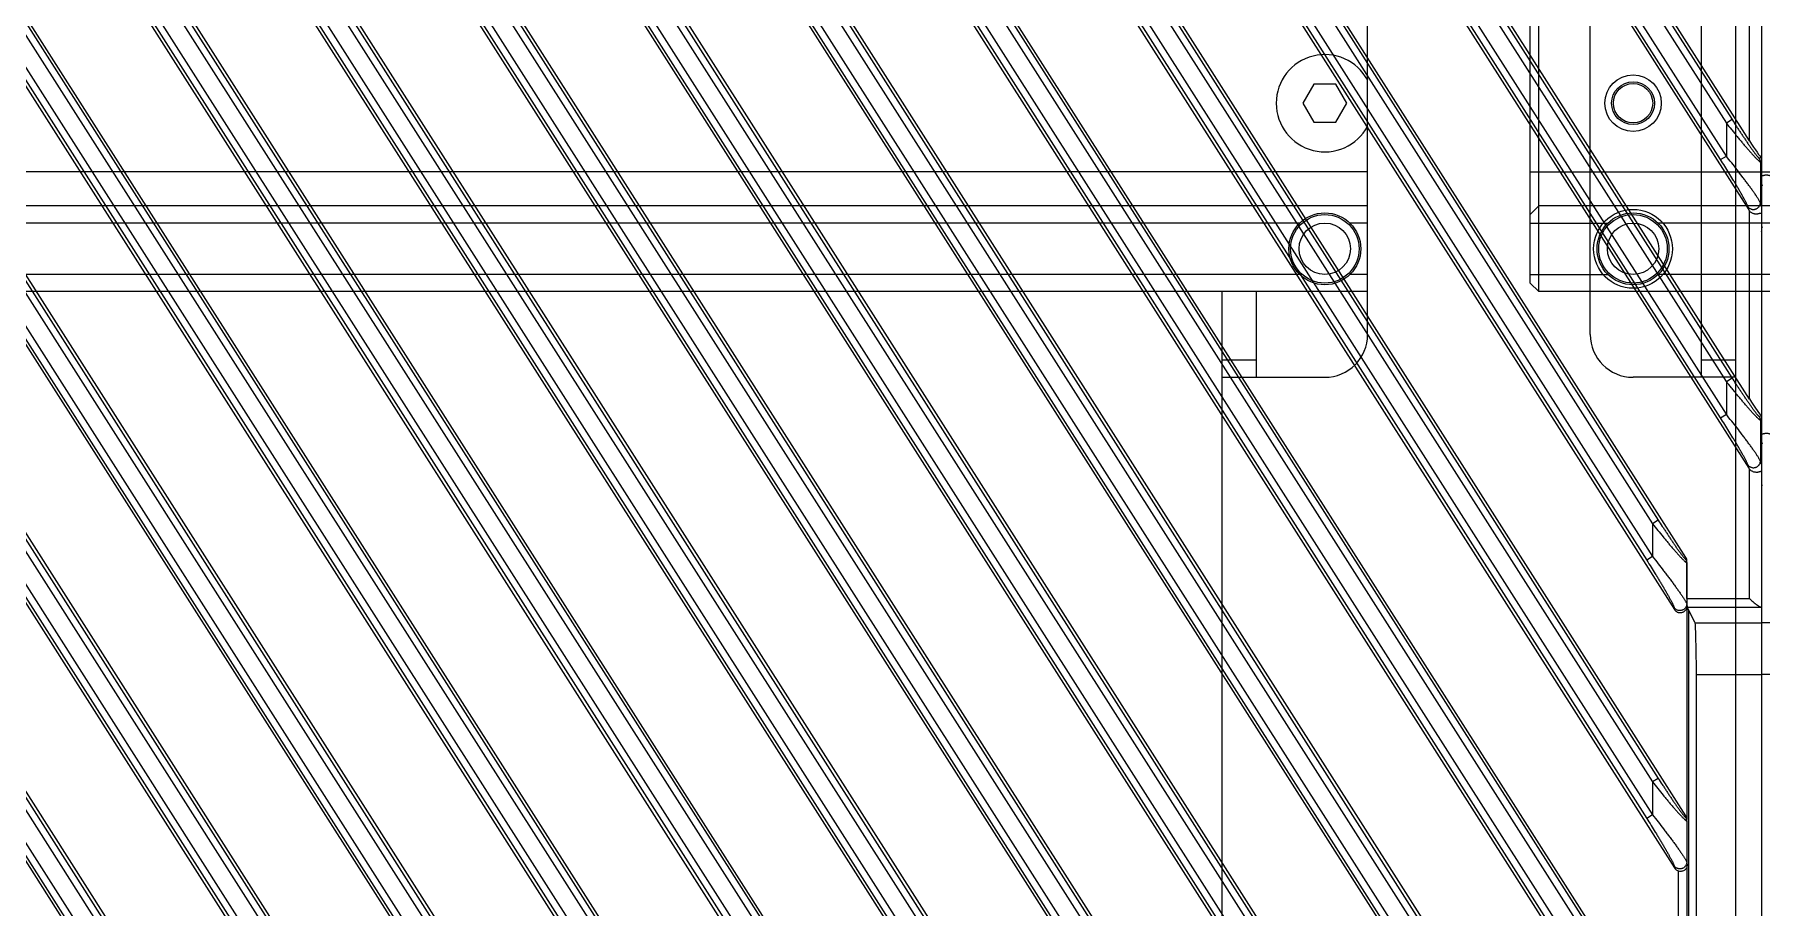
# Model space of a CAD drawing. Header units: millimetres. Extents: x 562 to 17351, y 2396 to 6995.
# Drawn here: x 12638 to 12738.8, y 5428.8 to 5479.7 of the extents above; entities that cross this region are included whole.
import ezdxf

# ---------------------------------------------------------------- set-up
doc = ezdxf.new("R2010")
doc.units = ezdxf.units.MM
doc.layers.add('02___PRT_ALL_AXES', color=7, linetype='Continuous')

# ---------------------------------------------------------------- blocks, each defined once
blk = doc.blocks.new('DTGCNV')
at = {"color": 7, "linetype": 'Continuous'}
for p, q in [((12716.62, 5010.2), (12716.62, 4673.2)), ((13136.22, 5009.5), (13315.88, 4727.48)), ((13315.92, 4731.52), (13138.83, 5009.5)), ((13145.82, 5009.5), (13315.88, 4742.55)), ((13315.92, 4746.59), (13148.43, 5009.5)), ((13155.43, 5009.5), (13315.88, 4757.63)), ((13311.78, 4768.16), (13158.03, 5009.5)), ((13165.03, 5009.5), (13311.54, 4779.53)), ((13311.78, 4783.23), (13167.64, 5009.5)), ((13174.63, 5009.5), (13311.54, 4794.6)), ((13241.86, 5009.5), (13311.54, 4900.13)), ((13312.21, 4903.17), (13244.47, 5009.5)), ((13251.47, 5009.5), (13315.88, 4908.38)), ((13315.92, 4912.42), (13254.07, 5009.5)), ((13316.62, 5010.2), (13316.62, 4672.7)), ((13314.23, 4730.42), (13137.44, 5007.93)), ((13314.57, 4730.63), (13137.77, 5008.15)), ((13314.57, 4732.55), (13138.99, 5008.15)), ((13314.9, 4732.76), (13139.33, 5008.36)), ((13314.23, 4745.49), (13147.04, 5007.93)), ((13314.57, 4745.71), (13147.38, 5008.15)), ((13314.57, 4747.62), (13148.6, 5008.15)), ((13314.9, 4747.84), (13148.93, 5008.36)), ((13314.23, 4760.57), (13156.64, 5007.93)), ((13314.57, 4760.78), (13156.98, 5008.15)), ((13314.57, 4762.7), (13158.2, 5008.15)), ((13314.9, 4762.91), (13158.54, 5008.36)), ((13166.25, 5007.93), (13309.92, 4782.41)), ((13166.58, 5008.15), (13310.26, 4782.62)), ((13167.8, 5008.15), (13310.26, 4784.54)), ((13168.14, 5008.36), (13310.59, 4784.75)), ((13175.85, 5007.93), (13309.92, 4797.49)), ((13176.19, 5008.15), (13310.26, 4797.7)), ((13177.41, 5008.15), (13310.26, 4799.62)), ((13177.74, 5008.36), (13310.59, 4799.83)), ((13243.08, 5007.93), (13309.92, 4903.01)), ((13243.42, 5008.15), (13310.26, 4903.23)), ((13244.64, 5008.15), (13310.26, 4905.14)), ((13244.97, 5008.36), (13310.59, 4905.36)), ((13314.23, 4911.32), (13252.68, 5007.93)), ((13314.57, 4911.54), (13253.02, 5008.15)), ((13314.57, 4913.45), (13254.24, 5008.15)), ((13314.9, 4913.67), (13254.58, 5008.36)), ((13311.78, 4798.31), (13179.88, 5005.36)), ((13186.95, 5005.24), (13312.75, 4807.77)), ((13315.27, 4807.91), (13189.48, 5005.36)), ((13196.56, 5005.24), (13315.88, 4817.93)), ((13315.92, 4821.97), (13199.08, 5005.36)), ((13206.16, 5005.24), (13315.88, 4833)), ((13315.92, 4837.04), (13208.69, 5005.36)), ((13215.76, 5005.24), (13315.88, 4848.08)), ((13315.92, 4852.12), (13218.29, 5005.36)), ((13225.37, 5005.24), (13311.54, 4869.98)), ((13311.78, 4873.69), (13227.9, 5005.36)), ((13234.97, 5005.24), (13311.54, 4885.06)), ((13312.21, 4888.1), (13238.09, 5004.43)), ((13188.2, 5003.62), (13312.12, 4809.11)), ((13188.54, 5003.84), (13312.45, 4809.33)), ((13313.67, 4809.33), (13189.76, 5003.84)), ((13314.01, 4809.54), (13190.09, 5004.05)), ((13314.23, 4820.87), (13197.81, 5003.62)), ((13314.57, 4821.09), (13198.14, 5003.84)), ((13314.57, 4823), (13199.36, 5003.84)), ((13314.9, 4823.22), (13199.7, 5004.05)), ((13314.23, 4835.95), (13207.41, 5003.62)), ((13314.57, 4836.16), (13207.75, 5003.84)), ((13314.57, 4838.08), (13208.97, 5003.84)), ((13314.9, 4838.29), (13209.3, 5004.05)), ((13314.23, 4851.02), (13217.01, 5003.62)), ((13314.57, 4851.24), (13217.35, 5003.84)), ((13314.57, 4853.15), (13218.57, 5003.84)), ((13314.9, 4853.37), (13218.91, 5004.05)), ((13226.62, 5003.62), (13309.92, 4872.86)), ((13226.95, 5003.84), (13310.26, 4873.08)), ((13228.17, 5003.84), (13310.26, 4874.99)), ((13228.51, 5004.05), (13310.59, 4875.21)), ((13236.22, 5003.62), (13309.92, 4887.94)), ((13236.56, 5003.84), (13310.26, 4888.15)), ((13237.78, 5003.84), (13310.26, 4890.07)), ((13238.11, 5004.05), (13310.59, 4890.28)), ((13314.23, 4926.4), (13280.85, 4978.79)), ((13280.88, 4978.4), (13315.88, 4923.46)), ((13314.57, 4926.61), (13281.19, 4979.01)), ((13283.14, 4977.86), (13314.57, 4928.53)), ((13283.48, 4978.07), (13314.9, 4928.74)), ((13315.92, 4927.5), (13283.86, 4977.82)), ((13315.92, 4927.5), (13315.92, 4938.49)), ((13314.9, 4928.74), (13314.57, 4928.53)), ((13314.57, 4928.53), (13314.57, 4926.61)), ((13314.23, 4926.4), (13314.57, 4926.61)), ((13316.61, 4926.51), (13316.5, 4926.48)), ((13316.56, 4926.27), (13316.62, 4926.28)), ((13316.56, 4926.27), (13316.56, 4923.87)), ((12716.68, 4924.85), (12716.62, 4925.05)), ((13316.62, 4923.67), (13316.56, 4923.87)), ((13315.88, 4923.46), (13315.82, 4923.66)), ((13315.92, 4912.42), (13315.92, 4923.41)), ((12716.68, 4922.46), (12716.62, 4922.44)), ((13314.57, 4913.45), (13314.9, 4913.67)), ((13314.57, 4913.45), (13314.57, 4911.54)), ((13314.23, 4911.32), (13314.57, 4911.54)), ((13316.61, 4911.44), (13316.5, 4911.4)), ((13316.62, 4911.21), (13316.56, 4911.19)), ((13316.56, 4911.19), (13316.56, 4908.8)), ((12716.68, 4909.78), (12716.62, 4909.98)), ((13316.62, 4908.6), (13316.56, 4908.8)), ((13315.88, 4908.38), (13315.82, 4908.58)), ((13315.92, 4900.77), (13315.92, 4908.33)), ((12716.68, 4907.38), (12716.62, 4907.37)), ((13310.59, 4905.36), (13310.26, 4905.14)), ((13310.26, 4905.14), (13310.26, 4903.23)), ((13310.26, 4903.23), (13309.92, 4903.01)), ((13312.19, 4903.1), (13312.21, 4903.17)), ((13312.26, 4902.89), (13312.27, 4902.95)), ((13312.26, 4902.89), (13312.26, 4900.46)), ((13312.27, 4900.77), (13312.27, 4902.95)), ((13312.27, 4900.77), (13315.92, 4900.77)), ((13311.52, 4900.25), (13311.54, 4900.13)), ((13312.26, 4900.46), (13312.27, 4900.35)), ((13312.27, 4900.35), (13312.27, 4900.3)), ((13312.27, 4900.3), (13312.27, 4887.88)), ((13312.28, 4900.27), (13316.58, 4900.27)), ((13312.75, 4899.35), (13312.28, 4900.27)), ((13312.37, 4860.8), (13312.37, 4900.1)), ((12720.49, 4899.35), (12716.62, 4899.35)), ((13312.75, 4899.35), (13316.62, 4899.35)), ((12720.42, 4896.35), (12716.62, 4896.35)), ((13312.82, 4896.35), (13316.62, 4896.35)), ((13312.82, 4864.54), (13312.82, 4896.35)), ((13310.59, 4890.28), (13310.26, 4890.07)), ((13310.26, 4890.07), (13310.26, 4888.15)), ((13310.26, 4888.15), (13309.92, 4887.94)), ((13312.19, 4888.02), (13312.21, 4888.1)), ((13312.26, 4887.81), (13312.27, 4887.88)), ((13312.26, 4887.81), (13312.26, 4885.39)), ((13311.52, 4885.17), (13311.54, 4885.06)), ((13311.78, 4873.69), (13311.78, 4884.88)), ((13312.26, 4885.39), (13312.28, 4885.18)), ((13312.28, 4872.86), (13312.28, 4885.18))]:
    blk.add_line(p, q, dxfattribs=at)
for centre, radius, start, end in [((13316.16, 4926.26), 0.402, 0.1282, 32.3718), ((13316.16, 4911.19), 0.402, 0.1282, 32.3718), ((13311.86, 4902.88), 0.396, 0.208, 32.9741), ((13311.86, 4887.81), 0.396, 0.208, 32.9741)]:
    blk.add_arc(centre, radius, start, end, dxfattribs=at)
for centre, major_axis, ratio, start_param, end_param in [((13315.92, 4927.61), (-0.7, 1.1), 0.046753, -4.638574, -3.259594), ((13316.22, 4923.68), (-0.117, 0.402), 0.954439, -4.415997, -4.276035), ((13315.92, 4912.54), (-0.7, 1.1), 0.046753, -4.638574, -3.259594), ((13316.22, 4908.61), (-0.117, 0.402), 0.954439, -4.415997, -4.276035), ((13311.87, 4902.95), (0.085, 0.394), 0.992337, -1.357318, -0.787827), ((13312.28, 4900.77), (0, 0.5), 0.026186, -4.712389, -3.193953), ((12717.32, 4900.26), (0.7, 0), 0.052408, 2.812592, 3.141593), ((13315.92, 4900.26), (0.7, 0), 0.052408, 0, 0.329), ((13312.74, 4896.35), (0, 3), 0.026186, -1.570796, -0.05236), ((13311.87, 4887.88), (0.085, 0.394), 0.992337, -1.357318, -0.787827), ((13311.87, 4885.28), (-0.052, 0.405), 0.97951, -4.264838, -3.490965)]:
    blk.add_ellipse(centre, major_axis=major_axis, ratio=ratio, start_param=start_param, end_param=end_param, dxfattribs=at)
for points, knots in [([(13314.57, 4928.53), (13314.67, 4928.4), (13314.82, 4928.22), (13315.02, 4927.97), (13315.17, 4927.79), (13315.32, 4927.6), (13315.47, 4927.43), (13315.61, 4927.25), (13315.76, 4927.09), (13315.89, 4926.93), (13316.03, 4926.78), (13316.13, 4926.66), (13316.22, 4926.57), (13316.27, 4926.51), (13316.33, 4926.46), (13316.38, 4926.41), (13316.42, 4926.36), (13316.46, 4926.33), (13316.49, 4926.3), (13316.51, 4926.29), (13316.52, 4926.28), (13316.53, 4926.27), (13316.54, 4926.27), (13316.55, 4926.26), (13316.56, 4926.26), (13316.56, 4926.27)], [0, 0, 0, 0, 0.159125, 0.238223, 0.316727, 0.394381, 0.470878, 0.545834, 0.61877, 0.689065, 0.755896, 0.818173, 0.847169, 0.874456, 0.899785, 0.922889, 0.943475, 0.96125, 0.975933, 0.982041, 0.987297, 0.991693, 0.995234, 0.997964, 1, 1, 1, 1]), ([(13314.9, 4928.74), (13314.98, 4928.62), (13315.09, 4928.45), (13315.25, 4928.21), (13315.36, 4928.03), (13315.48, 4927.86), (13315.59, 4927.69), (13315.71, 4927.52), (13315.82, 4927.35), (13315.93, 4927.19), (13316.04, 4927.04), (13316.12, 4926.92), (13316.19, 4926.83), (13316.24, 4926.76), (13316.29, 4926.7), (13316.33, 4926.65), (13316.37, 4926.6), (13316.4, 4926.56), (13316.42, 4926.54), (13316.44, 4926.52), (13316.45, 4926.51), (13316.46, 4926.5), (13316.47, 4926.49), (13316.48, 4926.48), (13316.49, 4926.48), (13316.49, 4926.48), (13316.5, 4926.48), (13316.5, 4926.48)], [0, 0, 0, 0, 0.153079, 0.229318, 0.305164, 0.380451, 0.454965, 0.528436, 0.600519, 0.670738, 0.738434, 0.802663, 0.833068, 0.862042, 0.889307, 0.914531, 0.937321, 0.957232, 0.96596, 0.973791, 0.980669, 0.986547, 0.991394, 0.995199, 0.996723, 0.998012, 1, 1, 1, 1]), ([(13315.82, 4923.66), (13315.82, 4923.67), (13315.82, 4923.68), (13315.81, 4923.71), (13315.79, 4923.75), (13315.77, 4923.8), (13315.74, 4923.86), (13315.7, 4923.93), (13315.65, 4924.03), (13315.58, 4924.16), (13315.49, 4924.33), (13315.39, 4924.5), (13315.29, 4924.68), (13315.18, 4924.86), (13315.07, 4925.05), (13314.91, 4925.3), (13314.72, 4925.62), (13314.48, 4926.01), (13314.31, 4926.27), (13314.23, 4926.4)], [0, 0, 0, 0, 0.005901, 0.012735, 0.028952, 0.048163, 0.069902, 0.093761, 0.1194, 0.174923, 0.234768, 0.297789, 0.363198, 0.430435, 0.499095, 0.568871, 0.710853, 0.85493, 1, 1, 1, 1]), ([(13316.56, 4923.87), (13316.56, 4923.88), (13316.55, 4923.89), (13316.54, 4923.92), (13316.52, 4923.95), (13316.49, 4924), (13316.46, 4924.06), (13316.42, 4924.12), (13316.36, 4924.21), (13316.28, 4924.34), (13316.17, 4924.5), (13316.05, 4924.67), (13315.92, 4924.85), (13315.78, 4925.03), (13315.64, 4925.22), (13315.45, 4925.48), (13315.19, 4925.81), (13314.88, 4926.21), (13314.67, 4926.48), (13314.57, 4926.61)], [0, 0, 0, 0, 0.00509, 0.010986, 0.025069, 0.041978, 0.061422, 0.083117, 0.106791, 0.15915, 0.216898, 0.278823, 0.34401, 0.411766, 0.481566, 0.552988, 0.699417, 0.848964, 1, 1, 1, 1]), ([(13316.62, 4926.51), (13316.62, 4926.51), (13316.62, 4926.51), (13316.62, 4926.51), (13316.62, 4926.51), (13316.61, 4926.51), (13316.61, 4926.51), (13316.61, 4926.51), (13316.61, 4926.51), (13316.61, 4926.51), (13316.61, 4926.51)], [0, 0, 0, 0, 0.134296, 0.239838, 0.325336, 0.408088, 0.50825, 0.637794, 0.80127, 1, 1, 1, 1]), ([(12717.32, 4925.31), (12717.3, 4925.33), (12717.27, 4925.37), (12717.21, 4925.41), (12717.15, 4925.44), (12717.08, 4925.47), (12717.02, 4925.48), (12716.95, 4925.49), (12716.89, 4925.49), (12716.84, 4925.49), (12716.8, 4925.48), (12716.77, 4925.47), (12716.74, 4925.46), (12716.71, 4925.46), (12716.69, 4925.45), (12716.68, 4925.45), (12716.66, 4925.44), (12716.65, 4925.44), (12716.64, 4925.44), (12716.63, 4925.44), (12716.63, 4925.45), (12716.62, 4925.46), (12716.62, 4925.47), (12716.62, 4925.48), (12716.62, 4925.48)], [0, 0, 0, 0, 0.092092, 0.18383, 0.274482, 0.363041, 0.448376, 0.529457, 0.605459, 0.675766, 0.739913, 0.769539, 0.797439, 0.847676, 0.869774, 0.889641, 0.907107, 0.922074, 0.934647, 0.945489, 0.956057, 0.968087, 0.982675, 1, 1, 1, 1]), ([(13315.82, 4923.66), (13315.84, 4923.64), (13315.86, 4923.61), (13315.91, 4923.57), (13315.96, 4923.54), (13316.02, 4923.51), (13316.08, 4923.49), (13316.14, 4923.49), (13316.21, 4923.49), (13316.27, 4923.51), (13316.33, 4923.53), (13316.38, 4923.56), (13316.43, 4923.6), (13316.48, 4923.64), (13316.51, 4923.7), (13316.54, 4923.75), (13316.55, 4923.81), (13316.56, 4923.85), (13316.56, 4923.87)], [0, 0, 0, 0, 0.061114, 0.122614, 0.184534, 0.246921, 0.309743, 0.372937, 0.436398, 0.5, 0.563602, 0.627063, 0.690257, 0.753079, 0.815466, 0.877386, 0.938886, 1, 1, 1, 1]), ([(13315.92, 4923.41), (13315.93, 4923.39), (13315.97, 4923.36), (13316.03, 4923.31), (13316.09, 4923.28), (13316.15, 4923.26), (13316.22, 4923.24), (13316.28, 4923.23), (13316.34, 4923.23), (13316.4, 4923.24), (13316.44, 4923.25), (13316.47, 4923.25), (13316.5, 4923.26), (13316.52, 4923.27), (13316.55, 4923.27), (13316.56, 4923.28), (13316.57, 4923.28), (13316.59, 4923.28), (13316.6, 4923.28), (13316.6, 4923.28), (13316.61, 4923.27), (13316.62, 4923.27), (13316.62, 4923.25), (13316.62, 4923.25), (13316.62, 4923.24)], [0, 0, 0, 0, 0.092092, 0.18383, 0.274482, 0.363041, 0.448376, 0.529457, 0.605459, 0.675766, 0.739913, 0.769539, 0.797439, 0.847676, 0.869774, 0.889641, 0.907107, 0.922074, 0.934647, 0.945489, 0.956057, 0.968087, 0.982675, 1, 1, 1, 1]), ([(12716.62, 4922.21), (12716.62, 4922.21), (12716.62, 4922.21), (12716.62, 4922.22), (12716.62, 4922.22), (12716.62, 4922.22), (12716.62, 4922.22), (12716.63, 4922.22), (12716.63, 4922.22), (12716.63, 4922.21), (12716.63, 4922.21)], [0, 0, 0, 0, 0.134296, 0.239838, 0.325336, 0.408088, 0.50825, 0.637794, 0.80127, 1, 1, 1, 1]), ([(13316.5, 4911.4), (13316.5, 4911.4), (13316.49, 4911.4), (13316.49, 4911.4), (13316.48, 4911.41), (13316.47, 4911.41), (13316.46, 4911.42), (13316.45, 4911.43), (13316.44, 4911.45), (13316.42, 4911.46), (13316.4, 4911.49), (13316.37, 4911.52), (13316.33, 4911.57), (13316.29, 4911.63), (13316.24, 4911.69), (13316.19, 4911.75), (13316.12, 4911.84), (13316.04, 4911.96), (13315.93, 4912.12), (13315.82, 4912.28), (13315.71, 4912.44), (13315.59, 4912.61), (13315.48, 4912.78), (13315.36, 4912.96), (13315.25, 4913.13), (13315.09, 4913.37), (13314.98, 4913.55), (13314.9, 4913.67)], [0, 0, 0, 0, 0.001988, 0.003277, 0.004801, 0.008605, 0.013451, 0.019328, 0.026206, 0.034036, 0.042764, 0.062675, 0.085465, 0.110691, 0.137955, 0.166932, 0.197336, 0.261568, 0.329268, 0.399486, 0.471568, 0.545042, 0.619552, 0.694837, 0.77068, 0.84692, 1, 1, 1, 1]), ([(13316.56, 4911.19), (13316.56, 4911.19), (13316.55, 4911.19), (13316.54, 4911.19), (13316.53, 4911.2), (13316.52, 4911.2), (13316.51, 4911.21), (13316.49, 4911.23), (13316.46, 4911.25), (13316.42, 4911.29), (13316.38, 4911.33), (13316.33, 4911.38), (13316.27, 4911.44), (13316.22, 4911.5), (13316.13, 4911.58), (13316.03, 4911.7), (13315.89, 4911.85), (13315.76, 4912.01), (13315.61, 4912.18), (13315.47, 4912.35), (13315.32, 4912.53), (13315.17, 4912.71), (13315.02, 4912.89), (13314.82, 4913.14), (13314.67, 4913.33), (13314.57, 4913.45)], [0, 0, 0, 0, 0.002036, 0.004765, 0.008306, 0.012701, 0.017956, 0.024063, 0.038745, 0.05652, 0.077106, 0.100208, 0.125538, 0.152825, 0.181822, 0.244102, 0.310933, 0.381227, 0.454167, 0.529124, 0.605619, 0.683271, 0.76177, 0.840872, 1, 1, 1, 1]), ([(13315.82, 4908.58), (13315.82, 4908.59), (13315.82, 4908.6), (13315.81, 4908.63), (13315.79, 4908.67), (13315.77, 4908.73), (13315.74, 4908.79), (13315.7, 4908.86), (13315.65, 4908.96), (13315.58, 4909.09), (13315.49, 4909.25), (13315.39, 4909.42), (13315.29, 4909.6), (13315.18, 4909.79), (13315.07, 4909.97), (13314.91, 4910.23), (13314.72, 4910.55), (13314.48, 4910.94), (13314.31, 4911.19), (13314.23, 4911.32)], [0, 0, 0, 0, 0.005901, 0.012735, 0.028952, 0.048163, 0.069902, 0.093761, 0.1194, 0.174923, 0.234768, 0.297789, 0.363198, 0.430435, 0.499095, 0.568871, 0.710853, 0.85493, 1, 1, 1, 1]), ([(13316.56, 4908.8), (13316.56, 4908.8), (13316.55, 4908.81), (13316.54, 4908.84), (13316.52, 4908.88), (13316.49, 4908.93), (13316.46, 4908.98), (13316.42, 4909.05), (13316.36, 4909.14), (13316.28, 4909.26), (13316.17, 4909.42), (13316.05, 4909.6), (13315.92, 4909.77), (13315.78, 4909.96), (13315.64, 4910.15), (13315.45, 4910.41), (13315.19, 4910.74), (13314.88, 4911.14), (13314.67, 4911.4), (13314.57, 4911.54)], [0, 0, 0, 0, 0.00509, 0.010986, 0.025069, 0.041978, 0.061422, 0.083117, 0.106791, 0.15915, 0.216898, 0.278823, 0.34401, 0.411766, 0.481566, 0.552988, 0.699417, 0.848964, 1, 1, 1, 1]), ([(13316.62, 4911.44), (13316.62, 4911.44), (13316.62, 4911.43), (13316.62, 4911.43), (13316.62, 4911.43), (13316.61, 4911.43), (13316.61, 4911.43), (13316.61, 4911.43), (13316.61, 4911.43), (13316.61, 4911.43), (13316.61, 4911.44)], [0, 0, 0, 0, 0.134296, 0.239838, 0.325336, 0.408088, 0.50825, 0.637794, 0.80127, 1, 1, 1, 1]), ([(12717.32, 4910.24), (12717.3, 4910.26), (12717.27, 4910.29), (12717.21, 4910.33), (12717.15, 4910.37), (12717.08, 4910.39), (12717.02, 4910.41), (12716.95, 4910.41), (12716.89, 4910.41), (12716.84, 4910.41), (12716.8, 4910.4), (12716.77, 4910.4), (12716.74, 4910.39), (12716.71, 4910.38), (12716.69, 4910.37), (12716.68, 4910.37), (12716.66, 4910.37), (12716.65, 4910.37), (12716.64, 4910.37), (12716.63, 4910.37), (12716.63, 4910.37), (12716.62, 4910.38), (12716.62, 4910.39), (12716.62, 4910.4), (12716.62, 4910.41)], [0, 0, 0, 0, 0.092092, 0.18383, 0.274482, 0.363041, 0.448376, 0.529457, 0.605459, 0.675766, 0.739913, 0.769539, 0.797439, 0.847676, 0.869774, 0.889641, 0.907107, 0.922074, 0.934647, 0.945489, 0.956057, 0.968087, 0.982675, 1, 1, 1, 1]), ([(13315.82, 4908.58), (13315.84, 4908.57), (13315.86, 4908.53), (13315.91, 4908.49), (13315.96, 4908.46), (13316.02, 4908.44), (13316.08, 4908.42), (13316.14, 4908.41), (13316.21, 4908.42), (13316.27, 4908.43), (13316.33, 4908.45), (13316.38, 4908.48), (13316.43, 4908.52), (13316.48, 4908.57), (13316.51, 4908.62), (13316.54, 4908.68), (13316.55, 4908.74), (13316.56, 4908.78), (13316.56, 4908.8)], [0, 0, 0, 0, 0.061114, 0.122614, 0.184534, 0.246921, 0.309743, 0.372937, 0.436398, 0.5, 0.563602, 0.627063, 0.690257, 0.753079, 0.815466, 0.877386, 0.938886, 1, 1, 1, 1]), ([(13315.92, 4908.33), (13315.93, 4908.32), (13315.97, 4908.28), (13316.03, 4908.24), (13316.09, 4908.21), (13316.15, 4908.18), (13316.22, 4908.17), (13316.28, 4908.16), (13316.34, 4908.16), (13316.4, 4908.16), (13316.44, 4908.17), (13316.47, 4908.18), (13316.5, 4908.18), (13316.52, 4908.19), (13316.55, 4908.2), (13316.56, 4908.2), (13316.57, 4908.21), (13316.59, 4908.21), (13316.6, 4908.21), (13316.6, 4908.2), (13316.61, 4908.2), (13316.62, 4908.19), (13316.62, 4908.18), (13316.62, 4908.17), (13316.62, 4908.17)], [0, 0, 0, 0, 0.092092, 0.18383, 0.274482, 0.363041, 0.448376, 0.529457, 0.605459, 0.675766, 0.739913, 0.769539, 0.797439, 0.847676, 0.869774, 0.889641, 0.907107, 0.922074, 0.934647, 0.945489, 0.956057, 0.968087, 0.982675, 1, 1, 1, 1]), ([(12716.62, 4907.14), (12716.62, 4907.14), (12716.62, 4907.14), (12716.62, 4907.14), (12716.62, 4907.14), (12716.62, 4907.14), (12716.62, 4907.14), (12716.63, 4907.14), (12716.63, 4907.14), (12716.63, 4907.14), (12716.63, 4907.14)], [0, 0, 0, 0, 0.134291, 0.239825, 0.325324, 0.40808, 0.508237, 0.637782, 0.801264, 1, 1, 1, 1]), ([(13310.26, 4905.14), (13310.36, 4905.01), (13310.57, 4904.76), (13310.83, 4904.44), (13311.03, 4904.19), (13311.18, 4904.01), (13311.33, 4903.83), (13311.48, 4903.66), (13311.6, 4903.52), (13311.69, 4903.42), (13311.76, 4903.34), (13311.83, 4903.27), (13311.89, 4903.2), (13311.95, 4903.14), (13312, 4903.08), (13312.06, 4903.03), (13312.1, 4902.99), (13312.14, 4902.95), (13312.18, 4902.92), (13312.2, 4902.9), (13312.21, 4902.89), (13312.22, 4902.89), (13312.23, 4902.88), (13312.24, 4902.88), (13312.25, 4902.88), (13312.25, 4902.88), (13312.25, 4902.88), (13312.26, 4902.88), (13312.26, 4902.88), (13312.26, 4902.89)], [0, 0, 0, 0, 0.163599, 0.325517, 0.405208, 0.483611, 0.560291, 0.634699, 0.706102, 0.740385, 0.773533, 0.805367, 0.835691, 0.864271, 0.890851, 0.915138, 0.936821, 0.955575, 0.97109, 0.977548, 0.983108, 0.987753, 0.991491, 0.994362, 0.995508, 0.996494, 0.997369, 0.998198, 1, 1, 1, 1]), ([(13310.59, 4905.36), (13310.67, 4905.23), (13310.79, 4905.05), (13310.95, 4904.81), (13311.07, 4904.63), (13311.18, 4904.45), (13311.3, 4904.27), (13311.42, 4904.1), (13311.53, 4903.93), (13311.63, 4903.79), (13311.7, 4903.69), (13311.76, 4903.61), (13311.81, 4903.53), (13311.86, 4903.46), (13311.92, 4903.4), (13311.96, 4903.33), (13312.01, 4903.27), (13312.05, 4903.22), (13312.09, 4903.18), (13312.12, 4903.15), (13312.14, 4903.13), (13312.15, 4903.11), (13312.16, 4903.1), (13312.17, 4903.1), (13312.18, 4903.09), (13312.18, 4903.09), (13312.19, 4903.09), (13312.19, 4903.09), (13312.19, 4903.09), (13312.19, 4903.1), (13312.19, 4903.1), (13312.19, 4903.1)], [0, 0, 0, 0, 0.15694, 0.235083, 0.312792, 0.389889, 0.466133, 0.541222, 0.614757, 0.686184, 0.720877, 0.754726, 0.78758, 0.819246, 0.849499, 0.878053, 0.90457, 0.928641, 0.949798, 0.96753, 0.974953, 0.981338, 0.986644, 0.990849, 0.993984, 0.99519, 0.9962, 0.997085, 0.997946, 0.99889, 1, 1, 1, 1]), ([(13309.92, 4903.01), (13310.01, 4902.88), (13310.17, 4902.61), (13310.38, 4902.28), (13310.54, 4902.02), (13310.66, 4901.82), (13310.78, 4901.63), (13310.89, 4901.44), (13311, 4901.25), (13311.11, 4901.07), (13311.21, 4900.89), (13311.28, 4900.75), (13311.34, 4900.64), (13311.38, 4900.57), (13311.42, 4900.5), (13311.45, 4900.43), (13311.48, 4900.37), (13311.5, 4900.33), (13311.51, 4900.3), (13311.51, 4900.28), (13311.52, 4900.26), (13311.52, 4900.25), (13311.52, 4900.25)], [0, 0, 0, 0, 0.147854, 0.294636, 0.367264, 0.439153, 0.510088, 0.579799, 0.647935, 0.714028, 0.777425, 0.83718, 0.86528, 0.891898, 0.916748, 0.939475, 0.959663, 0.976821, 0.984101, 0.990427, 0.995741, 1, 1, 1, 1]), ([(13310.26, 4903.23), (13310.37, 4903.09), (13310.58, 4902.81), (13310.85, 4902.47), (13311.06, 4902.2), (13311.21, 4902), (13311.36, 4901.8), (13311.51, 4901.6), (13311.64, 4901.41), (13311.77, 4901.23), (13311.9, 4901.06), (13311.99, 4900.92), (13312.06, 4900.82), (13312.1, 4900.75), (13312.14, 4900.68), (13312.18, 4900.62), (13312.21, 4900.57), (13312.23, 4900.53), (13312.24, 4900.51), (13312.25, 4900.49), (13312.25, 4900.48), (13312.26, 4900.47), (13312.26, 4900.46)], [0, 0, 0, 0, 0.154445, 0.30727, 0.382534, 0.456692, 0.529432, 0.600377, 0.669045, 0.734822, 0.796897, 0.854183, 0.880595, 0.905226, 0.927827, 0.94811, 0.965769, 0.980485, 0.986646, 0.991965, 0.996419, 1, 1, 1, 1]), ([(13315.92, 4900.77), (13315.95, 4900.75), (13316.02, 4900.69), (13316.11, 4900.61), (13316.2, 4900.53), (13316.29, 4900.46), (13316.37, 4900.4), (13316.42, 4900.36), (13316.46, 4900.33), (13316.5, 4900.31), (13316.52, 4900.3), (13316.54, 4900.29), (13316.56, 4900.28), (13316.57, 4900.28), (13316.58, 4900.27), (13316.58, 4900.27)], [0, 0, 0, 0, 0.15268, 0.303625, 0.450751, 0.591571, 0.722639, 0.783067, 0.839077, 0.889751, 0.934068, 0.953529, 0.971042, 0.986537, 1, 1, 1, 1]), ([(13312.26, 4900.46), (13312.26, 4900.44), (13312.25, 4900.4), (13312.24, 4900.34), (13312.21, 4900.28), (13312.18, 4900.23), (13312.13, 4900.18), (13312.08, 4900.14), (13312.03, 4900.11), (13311.97, 4900.09), (13311.91, 4900.07), (13311.84, 4900.07), (13311.78, 4900.08), (13311.72, 4900.09), (13311.66, 4900.12), (13311.61, 4900.15), (13311.56, 4900.2), (13311.53, 4900.23), (13311.52, 4900.25)], [0, 0, 0, 0, 0.061771, 0.123674, 0.185724, 0.247974, 0.310429, 0.373081, 0.435901, 0.498841, 0.561846, 0.62485, 0.687789, 0.750605, 0.813254, 0.8757, 0.937956, 1, 1, 1, 1]), ([(13312.27, 4900.3), (13312.27, 4900.29), (13312.26, 4900.27), (13312.26, 4900.24), (13312.25, 4900.21), (13312.24, 4900.18), (13312.22, 4900.15), (13312.21, 4900.13), (13312.19, 4900.1), (13312.16, 4900.07), (13312.13, 4900.03), (13312.08, 4900), (13312.02, 4899.97), (13311.96, 4899.95), (13311.9, 4899.94), (13311.84, 4899.94), (13311.78, 4899.95), (13311.72, 4899.97), (13311.67, 4900), (13311.62, 4900.04), (13311.57, 4900.08), (13311.55, 4900.11), (13311.54, 4900.13)], [0, 0, 0, 0, 0.031228, 0.062521, 0.093849, 0.125129, 0.15636, 0.187602, 0.218877, 0.25016, 0.312643, 0.375129, 0.437617, 0.500102, 0.562588, 0.625073, 0.68756, 0.750046, 0.812535, 0.875018, 0.937518, 1, 1, 1, 1]), ([(13310.26, 4890.07), (13310.36, 4889.94), (13310.57, 4889.68), (13310.83, 4889.36), (13311.03, 4889.11), (13311.18, 4888.93), (13311.33, 4888.76), (13311.48, 4888.58), (13311.6, 4888.45), (13311.69, 4888.34), (13311.76, 4888.27), (13311.83, 4888.2), (13311.89, 4888.13), (13311.95, 4888.07), (13312, 4888.01), (13312.06, 4887.96), (13312.1, 4887.91), (13312.14, 4887.87), (13312.18, 4887.85), (13312.2, 4887.83), (13312.21, 4887.82), (13312.22, 4887.81), (13312.23, 4887.81), (13312.24, 4887.8), (13312.25, 4887.8), (13312.25, 4887.8), (13312.25, 4887.8), (13312.26, 4887.81), (13312.26, 4887.81), (13312.26, 4887.81)], [0, 0, 0, 0, 0.163599, 0.325517, 0.405208, 0.483611, 0.560291, 0.634699, 0.706102, 0.740385, 0.773533, 0.805367, 0.835691, 0.864271, 0.890851, 0.915138, 0.936821, 0.955575, 0.97109, 0.977548, 0.983108, 0.987753, 0.991491, 0.994362, 0.995508, 0.996494, 0.997369, 0.998198, 1, 1, 1, 1]), ([(13310.59, 4890.28), (13310.67, 4890.16), (13310.79, 4889.98), (13310.95, 4889.73), (13311.07, 4889.55), (13311.18, 4889.37), (13311.3, 4889.2), (13311.42, 4889.02), (13311.53, 4888.85), (13311.63, 4888.72), (13311.7, 4888.61), (13311.76, 4888.53), (13311.81, 4888.46), (13311.86, 4888.39), (13311.92, 4888.32), (13311.96, 4888.26), (13312.01, 4888.2), (13312.05, 4888.15), (13312.09, 4888.1), (13312.12, 4888.07), (13312.14, 4888.05), (13312.15, 4888.04), (13312.16, 4888.03), (13312.17, 4888.02), (13312.18, 4888.02), (13312.18, 4888.02), (13312.19, 4888.02), (13312.19, 4888.02), (13312.19, 4888.02), (13312.19, 4888.02), (13312.19, 4888.02), (13312.19, 4888.02)], [0, 0, 0, 0, 0.15694, 0.235083, 0.312792, 0.389889, 0.466133, 0.541222, 0.614757, 0.686184, 0.720877, 0.754726, 0.78758, 0.819246, 0.849499, 0.878053, 0.90457, 0.928641, 0.949798, 0.96753, 0.974953, 0.981338, 0.986644, 0.990849, 0.993984, 0.99519, 0.9962, 0.997085, 0.997946, 0.99889, 1, 1, 1, 1]), ([(13309.92, 4887.94), (13310.01, 4887.8), (13310.17, 4887.54), (13310.38, 4887.21), (13310.54, 4886.94), (13310.66, 4886.75), (13310.78, 4886.55), (13310.89, 4886.36), (13311, 4886.17), (13311.11, 4885.99), (13311.21, 4885.81), (13311.28, 4885.67), (13311.34, 4885.57), (13311.38, 4885.49), (13311.42, 4885.42), (13311.45, 4885.36), (13311.48, 4885.3), (13311.5, 4885.25), (13311.51, 4885.22), (13311.51, 4885.2), (13311.52, 4885.19), (13311.52, 4885.18), (13311.52, 4885.17)], [0, 0, 0, 0, 0.147854, 0.294636, 0.367264, 0.439153, 0.510088, 0.579799, 0.647935, 0.714028, 0.777425, 0.83718, 0.86528, 0.891898, 0.916748, 0.939475, 0.959663, 0.976821, 0.984101, 0.990427, 0.995741, 1, 1, 1, 1]), ([(13310.26, 4888.15), (13310.37, 4888.01), (13310.58, 4887.74), (13310.85, 4887.4), (13311.06, 4887.12), (13311.21, 4886.92), (13311.36, 4886.72), (13311.51, 4886.53), (13311.64, 4886.34), (13311.77, 4886.16), (13311.9, 4885.98), (13311.99, 4885.85), (13312.06, 4885.74), (13312.1, 4885.67), (13312.14, 4885.61), (13312.18, 4885.55), (13312.21, 4885.5), (13312.23, 4885.46), (13312.24, 4885.43), (13312.25, 4885.41), (13312.25, 4885.4), (13312.26, 4885.39), (13312.26, 4885.39)], [0, 0, 0, 0, 0.154445, 0.30727, 0.382534, 0.456692, 0.529432, 0.600377, 0.669045, 0.734822, 0.796897, 0.854183, 0.880595, 0.905226, 0.927827, 0.94811, 0.965769, 0.980485, 0.986646, 0.991965, 0.996419, 1, 1, 1, 1]), ([(13312.26, 4885.39), (13312.26, 4885.37), (13312.25, 4885.32), (13312.24, 4885.26), (13312.21, 4885.21), (13312.18, 4885.15), (13312.13, 4885.1), (13312.08, 4885.06), (13312.03, 4885.03), (13311.97, 4885.01), (13311.91, 4885), (13311.84, 4884.99), (13311.78, 4885), (13311.72, 4885.02), (13311.66, 4885.04), (13311.61, 4885.08), (13311.56, 4885.12), (13311.53, 4885.16), (13311.52, 4885.17)], [0, 0, 0, 0, 0.061771, 0.123674, 0.185724, 0.247974, 0.310429, 0.373081, 0.435901, 0.498841, 0.561846, 0.62485, 0.687789, 0.750605, 0.813254, 0.8757, 0.937956, 1, 1, 1, 1]), ([(13311.78, 4884.88), (13311.82, 4884.87), (13311.89, 4884.86), (13311.99, 4884.87), (13312.08, 4884.9), (13312.15, 4884.94), (13312.21, 4884.99), (13312.25, 4885.05), (13312.28, 4885.11), (13312.28, 4885.15), (13312.28, 4885.18)], [0, 0, 0, 0, 0.160899, 0.314742, 0.456494, 0.584742, 0.700638, 0.806545, 0.905309, 1, 1, 1, 1])]:
    blk.add_open_spline(points, degree=3, knots=knots, dxfattribs=at)
blk = doc.blocks.new('*U61')
blk.add_blockref('DTGCNV', (-13016.62, -4845.2))
blk = doc.blocks.new('*U62')
at = {"color": 0, "linetype": 'ByBlock', "lineweight": -2, "transparency": 16777216}
for p in [(0, 1350), (600, 1350)]:
    blk.add_blockref('*U61', p, dxfattribs=at)
blk = doc.blocks.new('rygdvx')
at = {"color": 114, "linetype": 'Continuous', "true_color": 0x139b48}
for p, q in [((14252.56, 10963.58), (14252.56, 11298.58)), ((14250.56, 11203.58), (14250.56, 11243.58)), ((14231.06, 11206.08), (14231.06, 11241.08)), ((14244.06, 11206.08), (14244.06, 11241.08)), ((13641.06, 11208.58), (13641.06, 11238.58)), ((13640.56, 11209.08), (13640.56, 11238.08)), ((14227.91, 11220.7), (14227.27, 11219.58)), ((14229.2, 11220.7), (14227.91, 11220.7)), ((14229.85, 11219.58), (14229.2, 11220.7)), ((14227.27, 11219.58), (14227.91, 11218.47)), ((14229.2, 11218.47), (14229.85, 11219.58)), ((14227.91, 11218.47), (14229.2, 11218.47)), ((13640.56, 11215.58), (13664.06, 11215.58)), ((14231.06, 11215.58), (13677.06, 11215.58)), ((13640.56, 11213.08), (13641.06, 11213.58)), ((13664.06, 11213.58), (13641.06, 11213.58)), ((14231.06, 11213.58), (13677.06, 11213.58)), ((13640.56, 11212.58), (13645.09, 11212.58)), ((14231.06, 11212.58), (14230.03, 11212.58)), ((13640.56, 11209.58), (13645.09, 11209.58)), ((13640.56, 11209.08), (13641.06, 11208.58)), ((14231.06, 11209.58), (14230.03, 11209.58)), ((13664.06, 11208.58), (13641.06, 11208.58)), ((14231.06, 11208.58), (13677.06, 11208.58)), ((14222.56, 11058.58), (14222.56, 11208.58)), ((14224.56, 11203.58), (14224.56, 11208.58)), ((14224.56, 11204.58), (14222.56, 11204.58)), ((14252.56, 11204.58), (14250.56, 11204.58)), ((14222.56, 11203.58), (14228.56, 11203.58)), ((14252.56, 11203.58), (14246.56, 11203.58))]:
    blk.add_line(p, q, dxfattribs=at)
for centre, radius in [((13646.56, 11219.58), 1.65), ((13646.56, 11219.58), 1.15), ((14228.56, 11211.08), 2), ((14246.56, 11211.08), 2.3), ((14246.56, 11211.08), 2), ((14228.56, 11211.08), 1.5), ((14246.56, 11211.08), 1.5)]:
    blk.add_circle(centre, radius, dxfattribs=at)
for centre, start, end in [((14228.56, 11206.08), 270, 0), ((14246.56, 11206.08), 180, 270)]:
    blk.add_arc(centre, 2.5, start, end, dxfattribs=at)
at = {"layer": '02___PRT_ALL_AXES', "color": 114, "linetype": 'Continuous', "true_color": 0x139b48}
for p, q in [((13660.09, 11212.58), (13648.03, 11212.58)), ((14227.09, 11212.58), (13681.03, 11212.58)), ((13660.09, 11209.58), (13648.03, 11209.58)), ((14227.09, 11209.58), (13681.03, 11209.58))]:
    blk.add_line(p, q, dxfattribs=at)
for centre, radius in [((14246.56, 11219.58), 1.25), ((13646.56, 11211.08), 2.1), ((14228.56, 11211.08), 2.1)]:
    blk.add_circle(centre, radius, dxfattribs=at)
blk.add_arc((14228.56, 11219.58), 2.84, 28.0842, 331.9158, dxfattribs=at)
blk = doc.blocks.new('*U139')
blk.add_blockref('rygdvx', (-13946.56, -11136.35))
blk = doc.blocks.new('*U141')
at = {"color": 0, "linetype": 'ByBlock', "lineweight": -2, "transparency": 16777216}
for p in [(0, 0), (600, 0)]:
    blk.add_blockref('*U139', p, dxfattribs=at)

msp = doc.modelspace()

# ---------------------------------------------------------------- block references
for name, p in [('*U141', (12431.316, 5392.479)), ('*U62', (12438.816, 4041.217))]:
    msp.add_blockref(name, p)

doc.saveas('drawing.dxf')
